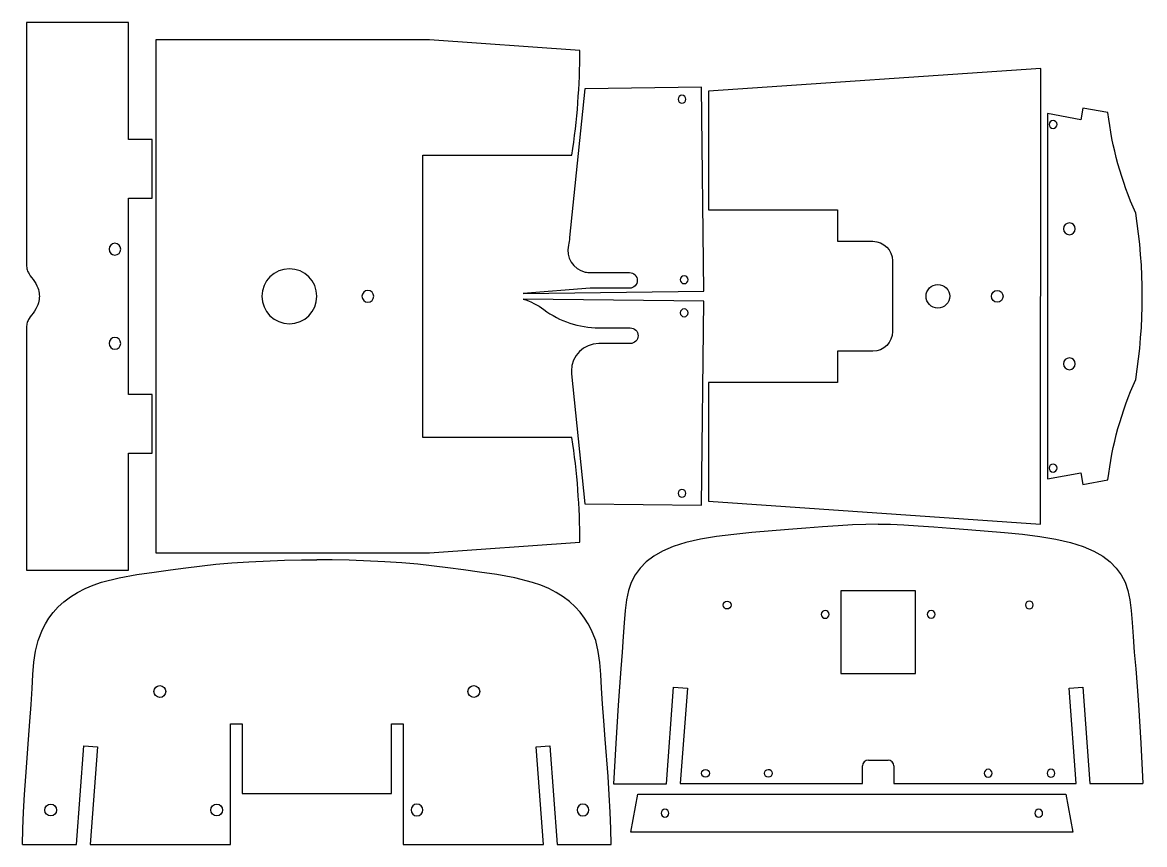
# Model space of a CAD drawing. Header units: inches. Extents: x 7 to 292, y -215 to -6.
import ezdxf

# ---------------------------------------------------------------- set-up
doc = ezdxf.new("R2010")
doc.units = ezdxf.units.IN
doc.header["$MEASUREMENT"] = 0
doc.layers.add('Layer 1', color=7, linetype='Continuous')

# ---------------------------------------------------------------- blocks, each defined once
blk = doc.blocks.new('block 3')
at = {"layer": 'Layer 1', "color": 7, "lineweight": 25, "true_color": 0xffffff}
blk.add_open_spline([(174.55, -126.63), (174, -126.63), (173.55, -126.18), (173.55, -125.63), (173.55, -125.07), (174, -124.63), (174.55, -124.63), (175.1, -124.63), (175.55, -125.07), (175.55, -125.63), (175.55, -126.18), (175.1, -126.63), (174.55, -126.63), (174.55, -126.63), (174.55, -126.63), (174.55, -126.63)], degree=3, knots=[0, 0, 0, 0, 1, 1, 1, 2, 2, 2, 3, 3, 3, 4, 4, 4, 5, 5, 5, 5], dxfattribs=at)
blk = doc.blocks.new('block 4')
at = {"layer": 'Layer 1', "color": 7, "lineweight": 25, "true_color": 0xffffff}
blk.add_open_spline([(175.12, -80.63), (174.56, -80.63), (174.12, -80.18), (174.12, -79.63), (174.12, -79.08), (174.56, -78.63), (175.12, -78.63), (175.67, -78.63), (176.12, -79.08), (176.12, -79.63), (176.12, -80.18), (175.67, -80.63), (175.12, -80.63), (175.12, -80.63), (175.12, -80.63), (175.12, -80.63)], degree=3, knots=[0, 0, 0, 0, 1, 1, 1, 2, 2, 2, 3, 3, 3, 4, 4, 4, 5, 5, 5, 5], dxfattribs=at)
blk = doc.blocks.new('block 5')
at = {"layer": 'Layer 1', "color": 7, "lineweight": 25, "true_color": 0xffffff}
blk.add_open_spline([(146.42, -95.15), (146.39, -94.91), (146.38, -94.67), (146.38, -94.44), (146.38, -90.58), (149.5, -87.46), (153.35, -87.46), (153.35, -87.46), (161.35, -87.46), (161.35, -87.46), (162.46, -87.46), (163.35, -86.57), (163.35, -85.46), (163.35, -84.36), (162.46, -83.46), (161.35, -83.46), (161.35, -83.46), (153.35, -83.46), (153.35, -83.46), (148.31, -83.46), (143.4, -81.82), (139.37, -78.79), (137.78, -77.59), (135.99, -76.69), (134.09, -76.12), (134.09, -76.12), (180.15, -76.69), (180.15, -76.69), (180.15, -76.69), (179.51, -128.69), (179.51, -128.69), (179.51, -128.69), (149.83, -128.32), (149.83, -128.32), (149.83, -128.32), (146.42, -95.15), (146.42, -95.15)], degree=3, knots=[0, 0, 0, 0, 1, 1, 1, 2, 2, 2, 3, 3, 3, 4, 4, 4, 5, 5, 5, 6, 6, 6, 7, 7, 7, 8, 8, 8, 9, 9, 9, 10, 10, 10, 11, 11, 11, 12, 12, 12, 12], dxfattribs=at)
blk = doc.blocks.new('block 2')
at = {"layer": 'Layer 1'}
for name in ['block 5', 'block 4', 'block 3']:
    blk.add_blockref(name, (0, 0), dxfattribs=at)
blk = doc.blocks.new('block 7')
at = {"layer": 'Layer 1', "color": 7, "lineweight": 25, "true_color": 0xffffff}
blk.add_open_spline([(175.12, -72.2), (174.56, -72.2), (174.12, -71.75), (174.12, -71.2), (174.12, -70.65), (174.56, -70.2), (175.12, -70.2), (175.67, -70.2), (176.12, -70.65), (176.12, -71.2), (176.12, -71.75), (175.67, -72.2), (175.12, -72.2), (175.12, -72.2), (175.12, -72.2), (175.12, -72.2)], degree=3, knots=[0, 0, 0, 0, 1, 1, 1, 2, 2, 2, 3, 3, 3, 4, 4, 4, 5, 5, 5, 5], dxfattribs=at)
blk = doc.blocks.new('block 8')
at = {"layer": 'Layer 1', "color": 7, "lineweight": 25, "true_color": 0xffffff}
blk.add_open_spline([(174.55, -26.2), (174, -26.2), (173.55, -25.76), (173.55, -25.2), (173.55, -24.65), (174, -24.2), (174.55, -24.2), (175.1, -24.2), (175.55, -24.65), (175.55, -25.2), (175.55, -25.76), (175.1, -26.2), (174.55, -26.2), (174.55, -26.2), (174.55, -26.2), (174.55, -26.2)], degree=3, knots=[0, 0, 0, 0, 1, 1, 1, 2, 2, 2, 3, 3, 3, 4, 4, 4, 5, 5, 5, 5], dxfattribs=at)
blk = doc.blocks.new('block 9')
at = {"layer": 'Layer 1', "color": 7, "lineweight": 25, "true_color": 0xffffff}
blk.add_open_spline([(151.17, -69.37), (150.75, -69.37), (150.33, -69.33), (149.91, -69.23), (146.84, -68.54), (144.91, -65.48), (145.6, -62.4), (145.75, -61.75), (145.86, -61.1), (145.93, -60.43), (145.93, -60.43), (149.83, -22.51), (149.83, -22.51), (149.83, -22.51), (179.51, -22.14), (179.51, -22.14), (179.51, -22.14), (180.15, -74.14), (180.15, -74.14), (180.15, -74.14), (134.09, -74.71), (134.09, -74.71), (134.09, -74.71), (151.17, -73.37), (151.17, -73.37), (151.17, -73.37), (161.17, -73.37), (161.17, -73.37), (162.28, -73.37), (163.17, -72.48), (163.17, -71.37), (163.17, -70.27), (162.28, -69.37), (161.17, -69.37), (161.17, -69.37), (151.17, -69.37), (151.17, -69.37)], degree=3, knots=[0, 0, 0, 0, 1, 1, 1, 2, 2, 2, 3, 3, 3, 4, 4, 4, 5, 5, 5, 6, 6, 6, 7, 7, 7, 8, 8, 8, 9, 9, 9, 10, 10, 10, 11, 11, 11, 12, 12, 12, 12], dxfattribs=at)
blk = doc.blocks.new('block 6')
at = {"layer": 'Layer 1'}
for name in ['block 9', 'block 8', 'block 7']:
    blk.add_blockref(name, (0, 0), dxfattribs=at)
blk = doc.blocks.new('block 11')
at = {"layer": 'Layer 1', "color": 7, "lineweight": 25, "true_color": 0xffffff}
blk.add_lwpolyline([(7.58, -67.42), (7.59, -67.77), (7.62, -68.11), (7.67, -68.42), (7.75, -68.71), (7.84, -68.98), (7.95, -69.24), (8.07, -69.48), (8.21, -69.72), (8.53, -70.18), (8.87, -70.65), (9.23, -71.13), (9.59, -71.65), (9.91, -72.19), (10.19, -72.72), (10.41, -73.24), (10.58, -73.73), (10.7, -74.19), (10.77, -74.62), (10.81, -75.03), (10.83, -75.42)], dxfattribs=at)
blk = doc.blocks.new('block 12')
at = {"layer": 'Layer 1', "color": 7, "lineweight": 25, "true_color": 0xffffff}
blk.add_lwpolyline([(10.83, -75.42), (10.81, -75.8), (10.77, -76.21), (10.7, -76.64), (10.58, -77.1), (10.41, -77.59), (10.19, -78.11), (9.91, -78.64), (9.59, -79.18), (9.23, -79.7), (8.87, -80.19), (8.53, -80.65), (8.21, -81.11), (8.07, -81.35), (7.95, -81.59), (7.84, -81.85), (7.75, -82.12), (7.67, -82.41), (7.62, -82.72), (7.59, -83.06), (7.58, -83.42)], dxfattribs=at)
blk = doc.blocks.new('block 13')
at = {"layer": 'Layer 1', "color": 7, "lineweight": 25, "true_color": 0xffffff}
blk.add_lwpolyline([(7.58, -83.42), (7.58, -145.2)], dxfattribs=at)
blk = doc.blocks.new('block 14')
at = {"layer": 'Layer 1', "color": 7, "lineweight": 25, "true_color": 0xffffff}
blk.add_lwpolyline([(7.58, -145.2), (33.58, -145.2)], dxfattribs=at)
blk = doc.blocks.new('block 15')
at = {"layer": 'Layer 1', "color": 7, "lineweight": 25, "true_color": 0xffffff}
blk.add_lwpolyline([(33.58, -145.2), (33.58, -115.42)], dxfattribs=at)
blk = doc.blocks.new('block 16')
at = {"layer": 'Layer 1', "color": 7, "lineweight": 25, "true_color": 0xffffff}
blk.add_lwpolyline([(33.58, -115.42), (39.58, -115.42)], dxfattribs=at)
blk = doc.blocks.new('block 17')
at = {"layer": 'Layer 1', "color": 7, "lineweight": 25, "true_color": 0xffffff}
blk.add_lwpolyline([(39.58, -115.42), (39.58, -100.42)], dxfattribs=at)
blk = doc.blocks.new('block 18')
at = {"layer": 'Layer 1', "color": 7, "lineweight": 25, "true_color": 0xffffff}
blk.add_lwpolyline([(39.58, -100.42), (33.58, -100.42)], dxfattribs=at)
blk = doc.blocks.new('block 19')
at = {"layer": 'Layer 1', "color": 7, "lineweight": 25, "true_color": 0xffffff}
blk.add_lwpolyline([(33.58, -100.42), (33.58, -50.42)], dxfattribs=at)
blk = doc.blocks.new('block 20')
at = {"layer": 'Layer 1', "color": 7, "lineweight": 25, "true_color": 0xffffff}
blk.add_lwpolyline([(33.58, -50.42), (39.58, -50.42)], dxfattribs=at)
blk = doc.blocks.new('block 21')
at = {"layer": 'Layer 1', "color": 7, "lineweight": 25, "true_color": 0xffffff}
blk.add_lwpolyline([(39.58, -50.42), (39.58, -35.42)], dxfattribs=at)
blk = doc.blocks.new('block 22')
at = {"layer": 'Layer 1', "color": 7, "lineweight": 25, "true_color": 0xffffff}
blk.add_lwpolyline([(39.58, -35.42), (33.58, -35.42)], dxfattribs=at)
blk = doc.blocks.new('block 23')
at = {"layer": 'Layer 1', "color": 7, "lineweight": 25, "true_color": 0xffffff}
blk.add_lwpolyline([(33.58, -35.42), (33.58, -5.63)], dxfattribs=at)
blk = doc.blocks.new('block 24')
at = {"layer": 'Layer 1', "color": 7, "lineweight": 25, "true_color": 0xffffff}
blk.add_lwpolyline([(33.58, -5.63), (7.58, -5.63)], dxfattribs=at)
blk = doc.blocks.new('block 25')
at = {"layer": 'Layer 1', "color": 7, "lineweight": 25, "true_color": 0xffffff}
blk.add_lwpolyline([(7.58, -5.63), (7.58, -67.42)], dxfattribs=at)
blk = doc.blocks.new('block 26')
at = {"layer": 'Layer 1', "color": 7, "lineweight": 25, "true_color": 0xffffff}
blk.add_open_spline([(28.58, -87.42), (28.58, -86.59), (29.25, -85.92), (30.08, -85.92), (30.9, -85.92), (31.58, -86.59), (31.58, -87.42), (31.58, -88.24), (30.9, -88.92), (30.08, -88.92), (29.25, -88.92), (28.58, -88.24), (28.58, -87.42), (28.58, -87.42), (28.58, -87.42), (28.58, -87.42)], degree=3, knots=[0, 0, 0, 0, 1, 1, 1, 2, 2, 2, 3, 3, 3, 4, 4, 4, 5, 5, 5, 5], dxfattribs=at)
blk = doc.blocks.new('block 27')
at = {"layer": 'Layer 1', "color": 7, "lineweight": 25, "true_color": 0xffffff}
blk.add_open_spline([(28.58, -63.42), (28.58, -62.59), (29.25, -61.92), (30.08, -61.92), (30.9, -61.92), (31.58, -62.59), (31.58, -63.42), (31.58, -64.24), (30.9, -64.92), (30.08, -64.92), (29.25, -64.92), (28.58, -64.24), (28.58, -63.42), (28.58, -63.42), (28.58, -63.42), (28.58, -63.42)], degree=3, knots=[0, 0, 0, 0, 1, 1, 1, 2, 2, 2, 3, 3, 3, 4, 4, 4, 5, 5, 5, 5], dxfattribs=at)
blk = doc.blocks.new('block 10')
at = {"layer": 'Layer 1'}
for name in ['block 24', 'block 25', 'block 23', 'block 22', 'block 21', 'block 19', 'block 20', 'block 27', 'block 11', 'block 12', 'block 13', 'block 26', 'block 18', 'block 17', 'block 15', 'block 16', 'block 14']:
    blk.add_blockref(name, (0, 0), dxfattribs=at)
blk = doc.blocks.new('block 29')
at = {"layer": 'Layer 1', "color": 7, "lineweight": 25, "true_color": 0xffffff}
blk.add_open_spline([(93.03, -75.42), (93.03, -74.59), (93.7, -73.92), (94.53, -73.92), (95.36, -73.92), (96.03, -74.59), (96.03, -75.42), (96.03, -76.25), (95.36, -76.92), (94.53, -76.92), (93.7, -76.92), (93.03, -76.25), (93.03, -75.42), (93.03, -75.42), (93.03, -75.42), (93.03, -75.42)], degree=3, knots=[0, 0, 0, 0, 1, 1, 1, 2, 2, 2, 3, 3, 3, 4, 4, 4, 5, 5, 5, 5], dxfattribs=at)
blk = doc.blocks.new('block 30')
at = {"layer": 'Layer 1', "color": 7, "lineweight": 25, "true_color": 0xffffff}
blk.add_open_spline([(67.53, -75.42), (67.53, -71.56), (70.66, -68.42), (74.53, -68.42), (78.39, -68.42), (81.53, -71.56), (81.53, -75.42), (81.53, -79.29), (78.39, -82.42), (74.53, -82.42), (70.66, -82.42), (67.53, -79.29), (67.53, -75.42), (67.53, -75.42), (67.53, -75.42), (67.53, -75.42)], degree=3, knots=[0, 0, 0, 0, 1, 1, 1, 2, 2, 2, 3, 3, 3, 4, 4, 4, 5, 5, 5, 5], dxfattribs=at)
blk = doc.blocks.new('block 31')
at = {"layer": 'Layer 1', "color": 7, "lineweight": 25, "true_color": 0xffffff}
blk.add_open_spline([(146.53, -39.42), (146.53, -39.42), (108.53, -39.42), (108.53, -39.42), (108.53, -39.42), (108.53, -111.42), (108.53, -111.42), (108.53, -111.42), (146.53, -111.42), (146.53, -111.42), (147.86, -120.25), (148.53, -129.17), (148.53, -138.1), (148.53, -138.1), (110.24, -140.82), (110.24, -140.82), (110.24, -140.82), (40.53, -140.82), (40.53, -140.82), (40.53, -140.82), (40.53, -10.02), (40.53, -10.02), (40.53, -10.02), (110.24, -10.02), (110.24, -10.02), (110.24, -10.02), (148.53, -12.74), (148.53, -12.74), (148.53, -21.67), (147.86, -30.59), (146.53, -39.42)], degree=3, knots=[0, 0, 0, 0, 1, 1, 1, 2, 2, 2, 3, 3, 3, 4, 4, 4, 5, 5, 5, 6, 6, 6, 7, 7, 7, 8, 8, 8, 9, 9, 9, 10, 10, 10, 10], dxfattribs=at)
blk = doc.blocks.new('block 28')
at = {"layer": 'Layer 1'}
for name in ['block 31', 'block 30', 'block 29']:
    blk.add_blockref(name, (0, 0), dxfattribs=at)
blk = doc.blocks.new('block 33')
at = {"layer": 'Layer 1', "color": 7, "lineweight": 25, "true_color": 0xffffff}
blk.add_open_spline([(242.79, -75.42), (242.79, -73.76), (241.43, -72.42), (239.76, -72.42), (238.08, -72.42), (236.73, -73.76), (236.73, -75.42), (236.73, -77.07), (238.08, -78.42), (239.76, -78.42), (241.43, -78.42), (242.79, -77.07), (242.79, -75.42), (242.79, -75.42), (242.79, -75.42), (242.79, -75.42)], degree=3, knots=[0, 0, 0, 0, 1, 1, 1, 2, 2, 2, 3, 3, 3, 4, 4, 4, 5, 5, 5, 5], dxfattribs=at)
blk = doc.blocks.new('block 34')
at = {"layer": 'Layer 1', "color": 7, "lineweight": 25, "true_color": 0xffffff}
blk.add_open_spline([(254.87, -73.92), (254.04, -73.92), (253.37, -74.59), (253.37, -75.42), (253.37, -76.25), (254.04, -76.92), (254.87, -76.92), (255.7, -76.92), (256.37, -76.25), (256.37, -75.42), (256.37, -74.59), (255.7, -73.92), (254.87, -73.92), (254.87, -73.92), (254.87, -73.92), (254.87, -73.92)], degree=3, knots=[0, 0, 0, 0, 1, 1, 1, 2, 2, 2, 3, 3, 3, 4, 4, 4, 5, 5, 5, 5], dxfattribs=at)
blk = doc.blocks.new('block 35')
at = {"layer": 'Layer 1', "color": 7, "lineweight": 25, "true_color": 0xffffff}
blk.add_open_spline([(181.33, -53.4), (181.33, -53.4), (181.34, -23.13), (181.34, -23.13), (181.34, -23.13), (265.94, -17.36), (265.94, -17.36), (265.94, -17.36), (265.92, -133.48), (265.92, -133.48), (265.92, -133.48), (181.3, -127.67), (181.3, -127.67), (181.3, -127.67), (181.31, -97.41), (181.31, -97.41), (181.31, -97.41), (212.05, -97.41), (212.05, -97.41), (212.05, -97.41), (214.18, -97.41), (214.18, -97.41), (214.18, -97.41), (214.18, -94.41), (214.18, -94.41), (214.18, -94.41), (214.18, -89.41), (214.18, -89.41), (214.18, -89.41), (223.18, -89.41), (223.18, -89.41), (225.94, -89.42), (228.18, -87.18), (228.18, -84.42), (228.18, -84.42), (228.18, -75.41), (228.18, -75.41), (228.18, -75.41), (228.18, -66.41), (228.18, -66.41), (228.18, -63.65), (225.95, -61.41), (223.18, -61.41), (223.18, -61.41), (214.18, -61.41), (214.18, -61.41), (214.18, -61.41), (214.18, -56.41), (214.18, -56.41), (214.18, -56.41), (214.19, -53.41), (214.19, -53.41), (214.19, -53.41), (212.06, -53.41), (212.06, -53.41), (212.06, -53.41), (181.33, -53.4), (181.33, -53.4)], degree=3, knots=[0, 0, 0, 0, 1, 1, 1, 2, 2, 2, 3, 3, 3, 4, 4, 4, 5, 5, 5, 6, 6, 6, 7, 7, 7, 8, 8, 8, 9, 9, 9, 10, 10, 10, 11, 11, 11, 12, 12, 12, 13, 13, 13, 14, 14, 14, 15, 15, 15, 16, 16, 16, 17, 17, 17, 18, 18, 18, 19, 19, 19, 19], dxfattribs=at)
blk = doc.blocks.new('block 32')
at = {"layer": 'Layer 1'}
for name in ['block 35', 'block 33', 'block 34']:
    blk.add_blockref(name, (0, 0), dxfattribs=at)
blk = doc.blocks.new('block 37')
at = {"layer": 'Layer 1', "color": 7, "lineweight": 25, "true_color": 0xffffff}
blk.add_open_spline([(237.04, -156.48), (237.04, -155.93), (237.49, -155.48), (238.04, -155.48), (238.6, -155.48), (239.04, -155.93), (239.04, -156.48), (239.04, -157.03), (238.6, -157.48), (238.04, -157.48), (237.49, -157.48), (237.04, -157.03), (237.04, -156.48), (237.04, -156.48), (237.04, -156.48), (237.04, -156.48)], degree=3, knots=[0, 0, 0, 0, 1, 1, 1, 2, 2, 2, 3, 3, 3, 4, 4, 4, 5, 5, 5, 5], dxfattribs=at)
blk = doc.blocks.new('block 38')
at = {"layer": 'Layer 1', "color": 7, "lineweight": 25, "true_color": 0xffffff}
blk.add_open_spline([(210.04, -156.49), (210.04, -155.93), (210.49, -155.49), (211.04, -155.49), (211.6, -155.49), (212.04, -155.93), (212.04, -156.49), (212.04, -157.04), (211.6, -157.49), (211.04, -157.49), (210.49, -157.49), (210.04, -157.04), (210.04, -156.49), (210.04, -156.49), (210.04, -156.49), (210.04, -156.49)], degree=3, knots=[0, 0, 0, 0, 1, 1, 1, 2, 2, 2, 3, 3, 3, 4, 4, 4, 5, 5, 5, 5], dxfattribs=at)
blk = doc.blocks.new('block 39')
at = {"layer": 'Layer 1', "color": 7, "lineweight": 25, "true_color": 0xffffff}
blk.add_lwpolyline([(234.05, -171.52), (234.04, -153.58), (234.04, -150.48), (215.04, -150.49), (215.05, -166.83), (215.05, -171.53), (234.05, -171.52)], dxfattribs=at)
blk = doc.blocks.new('block 40')
at = {"layer": 'Layer 1', "color": 7, "lineweight": 25, "true_color": 0xffffff}
blk.add_open_spline([(187.05, -154.11), (187.05, -153.56), (186.6, -153.11), (186.05, -153.11), (185.5, -153.11), (185.05, -153.56), (185.05, -154.11), (185.05, -154.66), (185.5, -155.11), (186.05, -155.11), (186.6, -155.11), (187.05, -154.66), (187.05, -154.11), (187.05, -154.11), (187.05, -154.11), (187.05, -154.11)], degree=3, knots=[0, 0, 0, 0, 1, 1, 1, 2, 2, 2, 3, 3, 3, 4, 4, 4, 5, 5, 5, 5], dxfattribs=at)
blk = doc.blocks.new('block 41')
at = {"layer": 'Layer 1', "color": 7, "lineweight": 25, "true_color": 0xffffff}
blk.add_open_spline([(262.04, -154.09), (262.04, -153.54), (262.49, -153.09), (263.04, -153.09), (263.59, -153.09), (264.04, -153.54), (264.04, -154.09), (264.04, -154.65), (263.59, -155.09), (263.04, -155.09), (262.49, -155.09), (262.04, -154.65), (262.04, -154.09), (262.04, -154.09), (262.04, -154.09), (262.04, -154.09)], degree=3, knots=[0, 0, 0, 0, 1, 1, 1, 2, 2, 2, 3, 3, 3, 4, 4, 4, 5, 5, 5, 5], dxfattribs=at)
blk = doc.blocks.new('block 42')
at = {"layer": 'Layer 1', "color": 7, "lineweight": 25, "true_color": 0xffffff}
blk.add_lwpolyline([(228.55, -195.12), (228.55, -199.62)], dxfattribs=at)
blk = doc.blocks.new('block 43')
at = {"layer": 'Layer 1', "color": 7, "lineweight": 25, "true_color": 0xffffff}
blk.add_lwpolyline([(228.55, -199.62), (274.99, -199.62)], dxfattribs=at)
blk = doc.blocks.new('block 44')
at = {"layer": 'Layer 1', "color": 7, "lineweight": 25, "true_color": 0xffffff}
blk.add_lwpolyline([(274.99, -199.62), (273.17, -175.3)], dxfattribs=at)
blk = doc.blocks.new('block 45')
at = {"layer": 'Layer 1', "color": 7, "lineweight": 25, "true_color": 0xffffff}
blk.add_lwpolyline([(273.17, -175.3), (276.66, -175.04)], dxfattribs=at)
blk = doc.blocks.new('block 46')
at = {"layer": 'Layer 1', "color": 7, "lineweight": 25, "true_color": 0xffffff}
blk.add_lwpolyline([(276.66, -175.04), (278.5, -199.62)], dxfattribs=at)
blk = doc.blocks.new('block 47')
at = {"layer": 'Layer 1', "color": 7, "lineweight": 25, "true_color": 0xffffff}
blk.add_lwpolyline([(278.5, -199.62), (291.99, -199.62)], dxfattribs=at)
blk = doc.blocks.new('block 48')
at = {"layer": 'Layer 1', "color": 7, "lineweight": 25, "true_color": 0xffffff}
blk.add_lwpolyline([(224.54, -133.48), (227.66, -133.53), (231.06, -133.68), (234.75, -133.9), (238.72, -134.18), (242.96, -134.49), (247.42, -134.84), (256.72, -135.61), (261.33, -136.08), (265.75, -136.65), (269.84, -137.33), (273.53, -138.17), (276.74, -139.17), (279.46, -140.34), (281.74, -141.65), (283.63, -143.11), (285.19, -144.69), (286.46, -146.42), (287.44, -148.3), (288.16, -150.4), (288.65, -152.77), (288.98, -155.47), (289.24, -158.59), (289.49, -162.14), (289.8, -166.09), (290.14, -170.37), (290.48, -174.88), (290.82, -179.56), (291.44, -189.33), (291.99, -199.62)], dxfattribs=at)
blk = doc.blocks.new('block 49')
at = {"layer": 'Layer 1', "color": 7, "lineweight": 25, "true_color": 0xffffff}
blk.add_lwpolyline([(224.54, -133.48), (221.42, -133.54), (218.02, -133.68), (214.33, -133.9), (210.36, -134.18), (206.12, -134.5), (201.66, -134.85), (192.36, -135.62), (187.75, -136.1), (183.33, -136.66), (179.24, -137.35), (175.55, -138.19), (172.35, -139.19), (169.62, -140.36), (167.34, -141.68), (165.45, -143.13), (163.89, -144.72), (162.63, -146.44), (161.64, -148.33), (160.92, -150.43), (160.43, -152.79), (160.11, -155.5), (159.85, -158.62), (159.6, -162.16), (159.29, -166.12), (158.96, -170.4), (158.61, -174.91), (158.28, -179.59), (157.66, -189.36), (157.12, -199.65)], dxfattribs=at)
blk = doc.blocks.new('block 50')
at = {"layer": 'Layer 1', "color": 7, "lineweight": 25, "true_color": 0xffffff}
blk.add_lwpolyline([(157.12, -199.65), (170.61, -199.65)], dxfattribs=at)
blk = doc.blocks.new('block 51')
at = {"layer": 'Layer 1', "color": 7, "lineweight": 25, "true_color": 0xffffff}
blk.add_lwpolyline([(170.61, -199.65), (172.43, -175.06)], dxfattribs=at)
blk = doc.blocks.new('block 52')
at = {"layer": 'Layer 1', "color": 7, "lineweight": 25, "true_color": 0xffffff}
blk.add_lwpolyline([(172.43, -175.06), (175.92, -175.32)], dxfattribs=at)
blk = doc.blocks.new('block 53')
at = {"layer": 'Layer 1', "color": 7, "lineweight": 25, "true_color": 0xffffff}
blk.add_lwpolyline([(175.92, -175.32), (174.12, -199.62)], dxfattribs=at)
blk = doc.blocks.new('block 54')
at = {"layer": 'Layer 1', "color": 7, "lineweight": 25, "true_color": 0xffffff}
blk.add_lwpolyline([(174.12, -199.62), (220.55, -199.62)], dxfattribs=at)
blk = doc.blocks.new('block 55')
at = {"layer": 'Layer 1', "color": 7, "lineweight": 25, "true_color": 0xffffff}
blk.add_lwpolyline([(220.55, -199.62), (220.55, -195.12)], dxfattribs=at)
blk = doc.blocks.new('block 56')
at = {"layer": 'Layer 1', "color": 7, "lineweight": 25, "true_color": 0xffffff}
blk.add_open_spline([(222.05, -193.62), (221.23, -193.62), (220.55, -194.3), (220.55, -195.12)], degree=3, dxfattribs=at)
blk = doc.blocks.new('block 57')
at = {"layer": 'Layer 1', "color": 7, "lineweight": 25, "true_color": 0xffffff}
blk.add_lwpolyline([(222.05, -193.62), (227.05, -193.62)], dxfattribs=at)
blk = doc.blocks.new('block 58')
at = {"layer": 'Layer 1', "color": 7, "lineweight": 25, "true_color": 0xffffff}
blk.add_open_spline([(228.55, -195.12), (228.55, -194.3), (227.88, -193.62), (227.05, -193.62)], degree=3, dxfattribs=at)
blk = doc.blocks.new('block 59')
at = {"layer": 'Layer 1', "color": 7, "lineweight": 25, "true_color": 0xffffff}
blk.add_open_spline([(195.55, -196.98), (195.55, -197.53), (195.99, -197.98), (196.55, -197.98), (197.1, -197.98), (197.55, -197.53), (197.55, -196.98), (197.55, -196.42), (197.1, -195.98), (196.54, -195.98), (195.99, -195.98), (195.55, -196.43), (195.55, -196.98), (195.55, -196.98), (195.55, -196.98), (195.55, -196.98)], degree=3, knots=[0, 0, 0, 0, 1, 1, 1, 2, 2, 2, 3, 3, 3, 4, 4, 4, 5, 5, 5, 5], dxfattribs=at)
blk = doc.blocks.new('block 60')
at = {"layer": 'Layer 1', "color": 7, "lineweight": 25, "true_color": 0xffffff}
blk.add_open_spline([(179.55, -196.98), (179.55, -197.54), (179.99, -197.98), (180.55, -197.98), (181.1, -197.98), (181.55, -197.54), (181.55, -196.98), (181.55, -196.43), (181.1, -195.98), (180.54, -195.98), (179.99, -195.98), (179.55, -196.43), (179.55, -196.98), (179.55, -196.98), (179.55, -196.98), (179.55, -196.98)], degree=3, knots=[0, 0, 0, 0, 1, 1, 1, 2, 2, 2, 3, 3, 3, 4, 4, 4, 5, 5, 5, 5], dxfattribs=at)
blk = doc.blocks.new('block 61')
at = {"layer": 'Layer 1', "color": 7, "lineweight": 25, "true_color": 0xffffff}
blk.add_open_spline([(251.56, -196.97), (251.56, -196.41), (252.01, -195.97), (252.56, -195.97), (253.11, -195.97), (253.56, -196.41), (253.56, -196.97), (253.56, -197.52), (253.11, -197.97), (252.56, -197.97), (252.01, -197.97), (251.56, -197.52), (251.56, -196.97), (251.56, -196.97), (251.56, -196.97), (251.56, -196.97)], degree=3, knots=[0, 0, 0, 0, 1, 1, 1, 2, 2, 2, 3, 3, 3, 4, 4, 4, 5, 5, 5, 5], dxfattribs=at)
blk = doc.blocks.new('block 62')
at = {"layer": 'Layer 1', "color": 7, "lineweight": 25, "true_color": 0xffffff}
blk.add_open_spline([(267.56, -196.97), (267.56, -196.41), (268.01, -195.97), (268.56, -195.97), (269.11, -195.97), (269.56, -196.41), (269.56, -196.97), (269.56, -197.52), (269.11, -197.97), (268.56, -197.97), (268.01, -197.97), (267.56, -197.52), (267.56, -196.97), (267.56, -196.97), (267.56, -196.97), (267.56, -196.97)], degree=3, knots=[0, 0, 0, 0, 1, 1, 1, 2, 2, 2, 3, 3, 3, 4, 4, 4, 5, 5, 5, 5], dxfattribs=at)
blk = doc.blocks.new('block 36')
at = {"layer": 'Layer 1'}
for name in ['block 49', 'block 48', 'block 39', 'block 40', 'block 41', 'block 38', 'block 37', 'block 51', 'block 52', 'block 53', 'block 45', 'block 44', 'block 46', 'block 56', 'block 57', 'block 58', 'block 60', 'block 59', 'block 55', 'block 42', 'block 61', 'block 62', 'block 50', 'block 54', 'block 43', 'block 47']:
    blk.add_blockref(name, (0, 0), dxfattribs=at)
blk = doc.blocks.new('block 64')
at = {"layer": 'Layer 1', "color": 7, "lineweight": 25, "true_color": 0xffffff}
blk.add_open_spline([(41.5, -177.65), (42.33, -177.66), (43.01, -177), (43.02, -176.17), (43.03, -175.34), (42.37, -174.66), (41.54, -174.65), (40.71, -174.63), (40.03, -175.29), (40.02, -176.12), (40.01, -176.95), (40.67, -177.63), (41.5, -177.65), (41.5, -177.65), (41.5, -177.65), (41.5, -177.65)], degree=3, knots=[0, 0, 0, 0, 1, 1, 1, 2, 2, 2, 3, 3, 3, 4, 4, 4, 5, 5, 5, 5], dxfattribs=at)
blk = doc.blocks.new('block 65')
at = {"layer": 'Layer 1', "color": 7, "lineweight": 25, "true_color": 0xffffff}
blk.add_open_spline([(121.54, -174.63), (120.71, -174.62), (120.03, -175.28), (120.02, -176.11), (120.01, -176.93), (120.67, -177.62), (121.5, -177.63), (122.33, -177.64), (123.01, -176.98), (123.02, -176.15), (123.03, -175.32), (122.37, -174.64), (121.54, -174.63), (121.54, -174.63), (121.54, -174.63), (121.54, -174.63)], degree=3, knots=[0, 0, 0, 0, 1, 1, 1, 2, 2, 2, 3, 3, 3, 4, 4, 4, 5, 5, 5, 5], dxfattribs=at)
blk = doc.blocks.new('block 66')
at = {"layer": 'Layer 1', "color": 7, "lineweight": 25, "true_color": 0xffffff}
blk.add_open_spline([(15.23, -206.36), (15.23, -205.53), (14.56, -204.86), (13.73, -204.86), (12.9, -204.86), (12.23, -205.53), (12.23, -206.36), (12.23, -207.19), (12.91, -207.86), (13.73, -207.86), (14.56, -207.86), (15.23, -207.19), (15.23, -206.36), (15.23, -206.36), (15.23, -206.36), (15.23, -206.36)], degree=3, knots=[0, 0, 0, 0, 1, 1, 1, 2, 2, 2, 3, 3, 3, 4, 4, 4, 5, 5, 5, 5], dxfattribs=at)
blk = doc.blocks.new('block 67')
at = {"layer": 'Layer 1', "color": 7, "lineweight": 25, "true_color": 0xffffff}
blk.add_open_spline([(57.52, -206.34), (57.52, -205.51), (56.85, -204.84), (56.02, -204.84), (55.19, -204.84), (54.52, -205.51), (54.52, -206.34), (54.52, -207.17), (55.19, -207.84), (56.02, -207.84), (56.85, -207.84), (57.52, -207.17), (57.52, -206.34), (57.52, -206.34), (57.52, -206.34), (57.52, -206.34)], degree=3, knots=[0, 0, 0, 0, 1, 1, 1, 2, 2, 2, 3, 3, 3, 4, 4, 4, 5, 5, 5, 5], dxfattribs=at)
blk = doc.blocks.new('block 68')
at = {"layer": 'Layer 1', "color": 7, "lineweight": 25, "true_color": 0xffffff}
blk.add_open_spline([(147.82, -206.33), (147.82, -205.5), (148.49, -204.83), (149.32, -204.83), (150.15, -204.83), (150.82, -205.5), (150.82, -206.33), (150.82, -207.16), (150.15, -207.83), (149.32, -207.83), (148.49, -207.83), (147.82, -207.16), (147.82, -206.33), (147.82, -206.33), (147.82, -206.33), (147.82, -206.33)], degree=3, knots=[0, 0, 0, 0, 1, 1, 1, 2, 2, 2, 3, 3, 3, 4, 4, 4, 5, 5, 5, 5], dxfattribs=at)
blk = doc.blocks.new('block 69')
at = {"layer": 'Layer 1', "color": 7, "lineweight": 25, "true_color": 0xffffff}
blk.add_open_spline([(105.53, -206.33), (105.53, -205.5), (106.2, -204.83), (107.03, -204.83), (107.86, -204.83), (108.53, -205.5), (108.53, -206.33), (108.53, -207.16), (107.86, -207.83), (107.03, -207.83), (106.2, -207.83), (105.53, -207.16), (105.53, -206.33), (105.53, -206.33), (105.53, -206.33), (105.53, -206.33)], degree=3, knots=[0, 0, 0, 0, 1, 1, 1, 2, 2, 2, 3, 3, 3, 4, 4, 4, 5, 5, 5, 5], dxfattribs=at)
blk = doc.blocks.new('block 70')
at = {"layer": 'Layer 1', "color": 7, "lineweight": 25, "true_color": 0xffffff}
blk.add_lwpolyline([(62.53, -184.4), (62.53, -202.15)], dxfattribs=at)
blk = doc.blocks.new('block 71')
at = {"layer": 'Layer 1', "color": 7, "lineweight": 25, "true_color": 0xffffff}
blk.add_lwpolyline([(62.53, -202.15), (100.53, -202.15)], dxfattribs=at)
blk = doc.blocks.new('block 72')
at = {"layer": 'Layer 1', "color": 7, "lineweight": 25, "true_color": 0xffffff}
blk.add_lwpolyline([(100.53, -202.15), (100.53, -184.4)], dxfattribs=at)
blk = doc.blocks.new('block 73')
at = {"layer": 'Layer 1', "color": 7, "lineweight": 25, "true_color": 0xffffff}
blk.add_lwpolyline([(100.53, -184.4), (103.53, -184.4)], dxfattribs=at)
blk = doc.blocks.new('block 74')
at = {"layer": 'Layer 1', "color": 7, "lineweight": 25, "true_color": 0xffffff}
blk.add_lwpolyline([(103.53, -184.4), (103.53, -215.15)], dxfattribs=at)
blk = doc.blocks.new('block 75')
at = {"layer": 'Layer 1', "color": 7, "lineweight": 25, "true_color": 0xffffff}
blk.add_lwpolyline([(103.53, -215.15), (139.24, -215.15)], dxfattribs=at)
blk = doc.blocks.new('block 76')
at = {"layer": 'Layer 1', "color": 7, "lineweight": 25, "true_color": 0xffffff}
blk.add_lwpolyline([(139.24, -215.15), (137.39, -190.22)], dxfattribs=at)
blk = doc.blocks.new('block 77')
at = {"layer": 'Layer 1', "color": 7, "lineweight": 25, "true_color": 0xffffff}
blk.add_lwpolyline([(137.39, -190.22), (140.88, -189.96)], dxfattribs=at)
blk = doc.blocks.new('block 78')
at = {"layer": 'Layer 1', "color": 7, "lineweight": 25, "true_color": 0xffffff}
blk.add_lwpolyline([(140.88, -189.96), (142.75, -215.15)], dxfattribs=at)
blk = doc.blocks.new('block 79')
at = {"layer": 'Layer 1', "color": 7, "lineweight": 25, "true_color": 0xffffff}
blk.add_lwpolyline([(142.75, -215.15), (156.53, -215.15)], dxfattribs=at)
blk = doc.blocks.new('block 80')
at = {"layer": 'Layer 1', "color": 7, "lineweight": 25, "true_color": 0xffffff}
blk.add_lwpolyline([(156.53, -215.15), (156.43, -211.15), (156.26, -206.92), (156.02, -202.47), (155.71, -197.83), (154.98, -188.29), (154.62, -183.63), (154.3, -179.26), (154.05, -175.3), (153.84, -171.81), (153.61, -168.74), (153.24, -165.93), (152.57, -163.17), (151.45, -160.33), (150.67, -158.87), (149.74, -157.41), (148.64, -155.96), (147.37, -154.56), (145.93, -153.24), (144.31, -152.01), (142.54, -150.89), (140.62, -149.9), (138.57, -149.05), (136.43, -148.32), (131.95, -147.18), (127.41, -146.36), (123, -145.71), (118.85, -145.13), (114.93, -144.6), (107.28, -143.69), (103.2, -143.34), (98.84, -143.05), (89.74, -142.69), (85.43, -142.61), (81.53, -142.58)], dxfattribs=at)
blk = doc.blocks.new('block 81')
at = {"layer": 'Layer 1', "color": 7, "lineweight": 25, "true_color": 0xffffff}
blk.add_lwpolyline([(6.52, -215.15), (6.62, -211.14), (6.8, -206.88), (7.04, -202.41), (7.35, -197.78), (8.06, -188.37), (8.41, -183.79), (8.72, -179.44), (8.98, -175.41), (9.21, -171.8), (9.45, -168.66), (9.83, -165.87), (10.49, -163.16), (11.6, -160.34), (12.36, -158.89), (13.28, -157.43), (14.37, -155.99), (15.65, -154.59), (17.1, -153.26), (18.73, -152.02), (20.52, -150.89), (22.46, -149.89), (24.52, -149.03), (26.67, -148.29), (31.14, -147.16), (35.66, -146.35), (40.05, -145.71), (44.21, -145.13), (48.12, -144.6), (55.77, -143.69), (59.85, -143.34), (64.22, -143.05), (73.31, -142.69), (77.63, -142.61), (81.53, -142.58)], dxfattribs=at)
blk = doc.blocks.new('block 82')
at = {"layer": 'Layer 1', "color": 7, "lineweight": 25, "true_color": 0xffffff}
blk.add_lwpolyline([(6.52, -215.15), (20.3, -215.15)], dxfattribs=at)
blk = doc.blocks.new('block 83')
at = {"layer": 'Layer 1', "color": 7, "lineweight": 25, "true_color": 0xffffff}
blk.add_lwpolyline([(20.3, -215.15), (22.18, -189.96)], dxfattribs=at)
blk = doc.blocks.new('block 84')
at = {"layer": 'Layer 1', "color": 7, "lineweight": 25, "true_color": 0xffffff}
blk.add_lwpolyline([(22.18, -189.96), (25.67, -190.22)], dxfattribs=at)
blk = doc.blocks.new('block 85')
at = {"layer": 'Layer 1', "color": 7, "lineweight": 25, "true_color": 0xffffff}
blk.add_lwpolyline([(25.67, -190.22), (23.81, -215.15)], dxfattribs=at)
blk = doc.blocks.new('block 86')
at = {"layer": 'Layer 1', "color": 7, "lineweight": 25, "true_color": 0xffffff}
blk.add_lwpolyline([(23.81, -215.15), (59.53, -215.15)], dxfattribs=at)
blk = doc.blocks.new('block 87')
at = {"layer": 'Layer 1', "color": 7, "lineweight": 25, "true_color": 0xffffff}
blk.add_lwpolyline([(59.53, -215.15), (59.53, -184.4)], dxfattribs=at)
blk = doc.blocks.new('block 88')
at = {"layer": 'Layer 1', "color": 7, "lineweight": 25, "true_color": 0xffffff}
blk.add_lwpolyline([(59.53, -184.4), (62.53, -184.4)], dxfattribs=at)
blk = doc.blocks.new('block 63')
at = {"layer": 'Layer 1'}
for name in ['block 81', 'block 80', 'block 64', 'block 65', 'block 87', 'block 88', 'block 70', 'block 72', 'block 73', 'block 74', 'block 83', 'block 84', 'block 85', 'block 77', 'block 76', 'block 78', 'block 71', 'block 66', 'block 67', 'block 69', 'block 68', 'block 82', 'block 86', 'block 75', 'block 79']:
    blk.add_blockref(name, (0, 0), dxfattribs=at)
blk = doc.blocks.new('block 90')
at = {"layer": 'Layer 1', "color": 7, "lineweight": 25, "true_color": 0xffffff}
blk.add_open_spline([(273.26, -91.12), (274.09, -91.12), (274.76, -91.79), (274.76, -92.62), (274.76, -93.44), (274.09, -94.12), (273.26, -94.12), (272.43, -94.12), (271.76, -93.44), (271.76, -92.62), (271.76, -91.79), (272.43, -91.12), (273.26, -91.12), (273.26, -91.12), (273.26, -91.12), (273.26, -91.12)], degree=3, knots=[0, 0, 0, 0, 1, 1, 1, 2, 2, 2, 3, 3, 3, 4, 4, 4, 5, 5, 5, 5], dxfattribs=at)
blk = doc.blocks.new('block 91')
at = {"layer": 'Layer 1', "color": 7, "lineweight": 25, "true_color": 0xffffff}
blk.add_open_spline([(273.26, -56.72), (274.09, -56.72), (274.76, -57.39), (274.76, -58.22), (274.76, -59.04), (274.09, -59.72), (273.26, -59.72), (272.43, -59.72), (271.76, -59.04), (271.76, -58.22), (271.76, -57.39), (272.43, -56.72), (273.26, -56.72), (273.26, -56.72), (273.26, -56.72), (273.26, -56.72)], degree=3, knots=[0, 0, 0, 0, 1, 1, 1, 2, 2, 2, 3, 3, 3, 4, 4, 4, 5, 5, 5, 5], dxfattribs=at)
blk = doc.blocks.new('block 92')
at = {"layer": 'Layer 1', "color": 7, "lineweight": 25, "true_color": 0xffffff}
blk.add_open_spline([(269.1, -30.63), (269.65, -30.63), (270.1, -31.07), (270.1, -31.63), (270.1, -32.18), (269.65, -32.63), (269.1, -32.63), (268.55, -32.63), (268.1, -32.18), (268.1, -31.63), (268.1, -31.07), (268.55, -30.63), (269.1, -30.63), (269.1, -30.63), (269.1, -30.63), (269.1, -30.63)], degree=3, knots=[0, 0, 0, 0, 1, 1, 1, 2, 2, 2, 3, 3, 3, 4, 4, 4, 5, 5, 5, 5], dxfattribs=at)
blk = doc.blocks.new('block 93')
at = {"layer": 'Layer 1', "color": 7, "lineweight": 25, "true_color": 0xffffff}
blk.add_open_spline([(269.1, -118.2), (269.65, -118.2), (270.1, -118.65), (270.1, -119.2), (270.1, -119.76), (269.65, -120.2), (269.1, -120.2), (268.55, -120.2), (268.1, -119.76), (268.1, -119.2), (268.1, -118.65), (268.55, -118.2), (269.1, -118.2), (269.1, -118.2), (269.1, -118.2), (269.1, -118.2)], degree=3, knots=[0, 0, 0, 0, 1, 1, 1, 2, 2, 2, 3, 3, 3, 4, 4, 4, 5, 5, 5, 5], dxfattribs=at)
blk = doc.blocks.new('block 94')
at = {"layer": 'Layer 1', "color": 7, "lineweight": 25, "true_color": 0xffffff}
blk.add_open_spline([(276.67, -123.37), (276.67, -123.37), (276.14, -120.42), (276.14, -120.42), (276.14, -120.42), (267.64, -121.96), (267.64, -121.96), (267.64, -121.96), (267.64, -28.87), (267.64, -28.87), (267.64, -28.87), (276.14, -30.41), (276.14, -30.41), (276.14, -30.41), (276.67, -27.46), (276.67, -27.46), (276.67, -27.46), (283.07, -28.62), (283.07, -28.62), (284.12, -37.46), (286.5, -46.09), (290.14, -54.22), (292.4, -68.26), (292.4, -82.57), (290.14, -96.62), (286.5, -104.74), (284.12, -113.37), (283.07, -122.21), (283.07, -122.21), (276.67, -123.37), (276.67, -123.37)], degree=3, knots=[0, 0, 0, 0, 1, 1, 1, 2, 2, 2, 3, 3, 3, 4, 4, 4, 5, 5, 5, 6, 6, 6, 7, 7, 7, 8, 8, 8, 9, 9, 9, 10, 10, 10, 10], dxfattribs=at)
blk = doc.blocks.new('block 89')
at = {"layer": 'Layer 1'}
for name in ['block 94', 'block 92', 'block 91', 'block 90', 'block 93']:
    blk.add_blockref(name, (0, 0), dxfattribs=at)
blk = doc.blocks.new('block 96')
at = {"layer": 'Layer 1', "color": 7, "lineweight": 25, "true_color": 0xffffff}
blk.add_open_spline([(169.22, -207.16), (169.22, -206.61), (169.67, -206.16), (170.22, -206.16), (170.77, -206.16), (171.22, -206.61), (171.22, -207.16), (171.22, -207.71), (170.77, -208.16), (170.22, -208.16), (169.67, -208.16), (169.22, -207.71), (169.22, -207.16), (169.22, -207.16), (169.22, -207.16), (169.22, -207.16)], degree=3, knots=[0, 0, 0, 0, 1, 1, 1, 2, 2, 2, 3, 3, 3, 4, 4, 4, 5, 5, 5, 5], dxfattribs=at)
blk = doc.blocks.new('block 97')
at = {"layer": 'Layer 1', "color": 7, "lineweight": 25, "true_color": 0xffffff}
blk.add_open_spline([(264.44, -207.16), (264.44, -206.61), (264.89, -206.16), (265.44, -206.16), (265.99, -206.16), (266.44, -206.61), (266.44, -207.16), (266.44, -207.71), (265.99, -208.16), (265.44, -208.16), (264.89, -208.16), (264.44, -207.71), (264.44, -207.16), (264.44, -207.16), (264.44, -207.16), (264.44, -207.16)], degree=3, knots=[0, 0, 0, 0, 1, 1, 1, 2, 2, 2, 3, 3, 3, 4, 4, 4, 5, 5, 5, 5], dxfattribs=at)
blk = doc.blocks.new('block 98')
at = {"layer": 'Layer 1', "color": 7, "lineweight": 25, "true_color": 0xffffff}
blk.add_lwpolyline([(274.14, -212.01), (161.52, -212.01), (163.27, -202.31), (272.39, -202.31), (274.14, -212.01)], dxfattribs=at)
blk = doc.blocks.new('block 95')
at = {"layer": 'Layer 1'}
for name in ['block 98', 'block 96', 'block 97']:
    blk.add_blockref(name, (0, 0), dxfattribs=at)

msp = doc.modelspace()

# ---------------------------------------------------------------- block references
at = {"layer": 'Layer 1'}
for name in ['block 10', 'block 28', 'block 32', 'block 6', 'block 89', 'block 2', 'block 36', 'block 63', 'block 95']:
    msp.add_blockref(name, (0, 0), dxfattribs=at)

doc.saveas('drawing.dxf')
